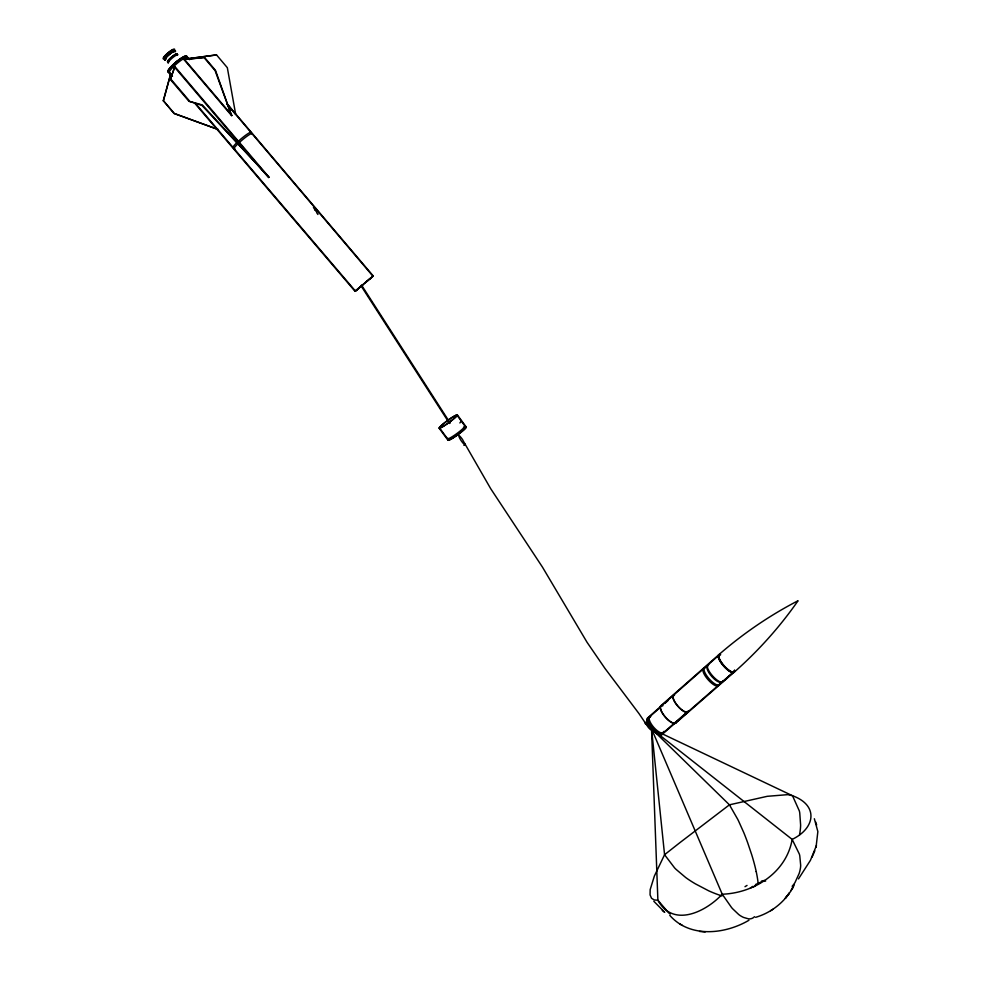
<?xml version="1.0" encoding="UTF-8"?>
<svg xmlns="http://www.w3.org/2000/svg" width="981" height="981" viewBox="0 0 981 981"><rect width="100%" height="100%" fill="white"/><g stroke="black" fill="none" stroke-linecap="round" stroke-linejoin="round"><path stroke-width="1.47" d="M465.325 444.43L464.271 445.362M464.185 445.3L465.264 444.344M798.485 878.915L810.429 860.325L816.462 845.475M816.033 847.388L817.86 831.581L814.353 818.743M216.531 54.911L188.377 58.664L216.531 54.911L227.334 67.689L235.673 114.372L226.844 103.778M163.214 100.835L170.706 73.894L163.435 100.773L174.287 113.453L218.076 129.48L174.066 113.514L163.435 100.773M170.338 79.473L174.863 66.585L269.039 177.254L201.878 105.359L188.867 101.202L170.338 79.473L174.863 66.585M814.831 850.785L812.06 857.149M794.377 884.666C786.737 900.423 772.439 912.453 755.615 917.321M793.347 886.542L790.882 890.723M791.851 889.093L793.224 886.775M194.569 103.017L355.061 291.332L356.716 289.861M194.937 102.747L355.404 291.038L356.275 290.253M227.151 103.876L373.234 275.955L371.995 277.071M652.598 729.349L650.562 729.717L648.515 727.669L638.999 713.616L604.921 668.355L587.043 642.285L542.493 567.177L490.684 488.661L463.584 441.536A25.813 24.341 32.4 0 1 462.566 439.549C455.159 429.286 460.457 442.088 464.945 444.749M188.867 101.202L202.307 104.942L269.039 177.254M734.303 672.095C758.276 650.918 779.797 626.994 798.068 600.728C769.631 615.443 743.071 633.616 718.926 654.609M372.351 276.752L372.964 276.213L226.807 103.925M463.547 427.655L464.258 426.747M660.581 706.013L718.423 655.087M647.607 717.969L719.306 654.891M647.889 718.325L660.238 707.46M664.726 703.512L668.098 700.544M371.554 277.464L372.302 276.801M356.41 290.118L357.231 289.42M371.026 277.917L371.848 277.218M661.574 734.328L687.546 711.666M675.725 722.543L733.862 671.813L722.396 681.869M661.856 734.683L687.84 712.022M676.032 722.85L734.18 672.132M356.949 289.653L357.807 288.904M370.45 278.42L371.309 277.684M459.881 422.934L460.69 421.928M357.55 289.125L358.445 288.353M369.812 278.972L370.695 278.212M358.224 288.549L359.132 287.764M358.923 287.936L359.843 287.163M369.126 279.56L370.033 278.788M359.671 287.298L360.579 286.526M367.691 280.787L369.322 279.389M360.432 286.648L361.315 285.9M366.968 281.412L367.838 280.676M361.204 285.986L365.521 282.332M367.078 281.314L361.915 285.692M365.459 282.381L366.428 281.559M366.342 281.633L367.335 280.799M361.02 286.44L362.872 284.882M175.501 62.588L177.303 61.092M367.213 280.909L368.206 280.063M360.162 287.163L361.143 286.342M368.047 280.21L369.028 279.377M359.34 287.85L360.321 287.028M368.844 279.536L369.8 278.727M358.58 288.488L359.524 287.691M369.579 278.923L370.499 278.15M357.881 289.076L358.788 288.304M370.254 278.359L371.125 277.635M357.256 289.591L358.126 288.868M357.513 289.37L355.416 291.063M370.855 277.868L371.664 277.182M356.986 289.8L355.061 291.357M371.382 277.427L372.903 276.213M371.824 277.071L373.185 275.968M750.158 888.296L752.758 886.395M231.614 115.648L215.501 70.374L204.453 57.339L183.95 59.534L231.614 115.648L215.097 70.62L204.048 57.585L183.95 59.534M755.48 884.555L761.048 882.066M770.6 910.724L772.954 909.277M748.92 920.276C724.922 934.378 689.692 938.216 669.765 915.334M458.593 433.786L456.631 435.429M764.052 881.343L765.658 881.036M705.192 931.95L699.563 931.447M661.194 733.322L792.501 795.726C818.914 805.327 815.321 828.307 792.158 839.393C786.48 872.489 754.193 893.09 722.237 894.218C705.964 911.705 673.162 928.185 657.883 900.215L651.519 728.724L722.237 894.218L731.519 907.474A25.028 6.953 65.9 0 0 732.672 908.786L738.57 914.39A47.628 13.133 65.7 0 0 740.373 915.714L741.599 916.438A106.181 29.185 65.1 0 0 743.561 917.419L748.368 918.829A86.573 23.789 65.3 0 0 754.107 917.063A84.44 23.201 65.3 0 0 754.499 916.695M650.832 726.676L647.264 724.714L645.841 722.838M680.054 924.028L682.396 925.414M653.837 901.294L664.75 912.293M662.261 910.466L664.309 912.023M652.721 729.668L792.158 839.393L799.331 854.046A24.635 14.911 37.2 0 1 799.785 855.886L800.68 865.316A47.039 28.339 37.7 0 1 800.422 868.234L800.042 870.208A105.568 63.593 39.1 0 1 799.184 873.397L794.99 882.544A85.396 51.392 38.6 0 1 792.145 886.297M316.041 209.652L316.924 210.682M652.598 729.79L729.435 804.825L737.675 819.221A23.139 6.094 65.1 0 1 738.668 821.244L743.659 832.329A45.261 12.054 65.2 0 1 745.168 836.057L746.173 838.681A106.61 29.393 65.2 0 1 747.792 843.071L751.691 854.672A85.555 23.311 65.2 0 1 756.204 871.582M168.192 71.368L172.46 76.26M167.825 71.638L171.785 76.285M170.78 79.056L189.308 100.785M186.684 56.199L189.64 59.682M186.316 56.457L188.291 58.786M184.354 59.289L232.006 115.39M174.434 67.002L268.598 177.647M316.164 209.076L315.036 207.665L315.306 208.266M439.488 427.875L448.342 439.905M439.12 428.145L447.961 440.187M457.379 414.938A11.281 1.239 -36.1 0 1 443.976 425.95A11.281 1.239 -36.1 0 1 443.387 423.731A11.281 1.239 -36.1 0 1 457.379 414.938L466.196 426.968M456.999 415.208A10.816 1.189 -36.1 0 1 444.16 425.766A10.816 1.189 -36.1 0 1 443.584 423.645A10.816 1.189 -36.1 0 1 456.999 415.208L465.816 427.25M450.144 422.995L361.56 285.152M449.531 423.485L360.873 285.557M815.64 821.931L816.646 824.972M651.519 728.724L664.566 854.709L674.634 867.94A23.188 13.526 39.3 0 0 676.24 869.522L685.572 877.419A45.212 26.597 39.1 0 0 688.895 879.773L691.298 881.343A105.899 63.924 39 0 0 695.406 883.856L708.711 890.822A84.599 50.607 38.9 0 0 721.967 895.911M448.783 438.838A11.269 1.337 -36.2 0 0 457.624 434.841A11.269 1.337 -36.2 0 0 464.859 427.164A10.803 1.275 -36.2 0 1 457.563 434.828A10.803 1.275 -36.2 0 1 448.82 438.973M464.614 427.14A10.57 1.251 -36.2 0 1 457.747 434.252A10.57 1.251 -36.2 0 1 448.587 438.887M464.565 426.134A10.57 1.239 -36.2 0 1 456.606 433.725A10.57 1.239 -36.2 0 1 447.79 438.262M165.801 59.449A5.96 1.116 -40.1 0 1 165.777 59.326M165.985 58.713A5.96 1.116 -40.1 0 1 166.145 58.443M173.061 52.349A5.96 1.116 -40.1 0 1 174.287 51.785M234.851 148.658A11.662 1.41 -40.2 0 1 241.351 140.712A11.662 1.41 -40.2 0 1 251.921 133.931M233.515 147.542A11.662 1.422 -40.2 0 1 241.154 138.775A11.662 1.422 -40.2 0 1 250.793 132.987M169.284 71.797A12.226 2.22 -40.1 0 1 175.587 62.392A12.226 2.22 -40.1 0 1 186.488 57.156M169.186 71.601A11.76 2.134 -40.1 0 1 176.053 62.11A11.76 2.134 -40.1 0 1 186.132 57.413M170.228 72.839A11.76 2.121 -40.2 0 1 176.654 63.753A11.76 2.121 -40.2 0 1 187.334 58.247M173.944 67.873A6.499 1.177 -40.2 0 1 174.532 67.162M171.969 67.37A7.443 1.349 -40.1 0 1 176.139 63.042M178.444 61.202A7.443 1.349 -40.1 0 1 180.112 60.074M164.293 58.688A7.443 1.41 -40.1 0 1 164.575 56.113A7.443 1.41 -40.1 0 1 171.969 49.945A7.443 1.41 -40.1 0 1 174.103 50.522M168.242 63.176A6.475 1.202 -40.1 0 1 171.822 58.382A6.475 1.202 -40.1 0 1 177.941 54.715M178.787 61.19A6.462 1.177 -40.1 0 1 179.278 60.859M168.45 62.428A5.96 1.104 -40.1 0 1 169.014 61.411M176.077 55.427A5.96 1.104 -40.1 0 1 177.316 54.985M168.352 62.232A6.34 1.177 -40.1 0 1 171.356 57.536A6.34 1.177 -40.1 0 1 177.365 54.409M164.379 58.222A6.475 1.226 -40.1 0 1 167.628 53.379A6.475 1.226 -40.1 0 1 173.833 50.006M167.788 61.852A5.96 1.104 -40.1 0 1 168.634 60.344M176.053 54.409A5.96 1.104 -40.1 0 1 176.678 54.249M165.237 60.135A7.088 1.337 -40.1 0 1 169.443 54.286A7.088 1.337 -40.1 0 1 175.427 51.65M165.372 59.694A7.088 1.337 -40.1 0 1 168.781 54.286A7.088 1.337 -40.1 0 1 175.158 51.331M165.311 59.743A6.475 1.214 -40.1 0 1 169.37 54.507A6.475 1.214 -40.1 0 1 175.109 51.503M165.384 59.412A6.475 1.214 -40.1 0 1 168.634 54.568A6.475 1.214 -40.1 0 1 174.839 51.184M167.395 61.607A6.34 1.177 -40.1 0 1 173.036 55.77A6.34 1.177 -40.1 0 1 177.083 54.384M176.028 54.311A5.432 1.018 -40.1 0 1 176.175 54.298M319.414 213.392A20.638 3.335 53 0 1 319.193 213.085M316.851 212.987A16.505 6.683 48.8 0 1 317.93 214.483M314.791 209.64A15.684 5.175 48.8 0 1 316.838 212.374M315.232 210.142A18.565 4.5 51.8 0 1 313.454 207.445M734.364 670.354A11.637 3.605 48.7 0 1 723.819 666.295A11.637 3.605 48.7 0 1 720.312 654.658M734.033 671.433A11.196 3.47 48.7 0 1 723.659 665.903A11.196 3.47 48.7 0 1 719.576 654.928M676.375 721.525A11.465 4.047 49.2 0 1 665.143 717.001A11.465 4.047 49.2 0 1 662.604 705.437M676.032 721.722A11.024 3.887 49.2 0 1 664.946 716.522A11.024 3.887 49.2 0 1 662.825 705.78M734.708 670.33A11.637 3.605 48.7 0 1 724.137 666.025A11.637 3.605 48.7 0 1 720.397 654.352M734.413 670.44A11.183 3.47 48.7 0 1 723.966 665.621A11.183 3.47 48.7 0 1 720.643 654.695M722.899 680.998A11.147 3.556 48.8 0 1 712.414 675.713A11.147 3.556 48.8 0 1 708.699 664.701M719.956 682.261A10.239 3.262 48.8 0 1 710.465 674.903A10.239 3.262 48.8 0 1 707.718 666.369M662.482 733.114A10.987 3.985 49.3 0 1 651.985 729.275A10.987 3.985 49.3 0 1 648.772 717.614M662.126 733.273A10.533 3.826 49.3 0 1 651.789 728.797A10.533 3.826 49.3 0 1 649.017 717.969M688.368 710.955A11.061 3.801 49.1 0 1 677.699 706.099A11.061 3.801 49.1 0 1 674.548 694.928M687.804 711.372A10.607 3.642 49.1 0 1 677.54 705.67A10.607 3.642 49.1 0 1 674.352 695.321M662.898 732.28A10.533 3.814 49.3 0 1 652.561 728.184A10.533 3.814 49.3 0 1 650.06 717.344M719.453 684.125A11.122 3.568 48.9 0 1 708.687 678.288A11.122 3.568 48.9 0 1 705.56 667.681M718.411 685.032A11.122 3.581 48.9 0 1 708.368 680.054A11.122 3.581 48.9 0 1 703.696 668.711M663.978 731.336A10.533 3.814 49.3 0 1 653.898 727.51A10.533 3.814 49.3 0 1 650.795 716.375M756.216 871.594A83.262 22.649 65.2 0 1 758.092 882.925M744.996 886.701A26.168 9.602 -29 0 1 747.032 885.426M753.028 887.241A27.051 7.59 -37 0 1 755.48 885.549M799.552 834.892A104.526 94.115 -67.1 0 0 800.005 832.023L800.373 829.141A45.114 40.282 -68.6 0 0 800.619 825.082L799.76 813.041A23.274 20.736 -69.5 0 0 799.319 810.882L792.501 795.726L787.768 794.647L767.252 796.314L729.435 804.825L679.882 842.654L664.566 854.709L654.364 876.07L650.17 889.62L650.072 894.88L651.543 898.265L654.253 899.969L657.883 900.215L668.625 912.821A23.838 21.337 -64 0 0 670.354 914.034M761.403 881.134A27.014 11.061 -23.6 0 1 764.591 880.435M646.258 723.365L645.449 723.831A3.25 2.207 -35.9 0 1 645.155 722.654L646.013 722.261A3.237 2.207 -36 0 1 646.258 723.365M788.417 894.292L786.897 896.34L789.411 892.943L788.417 894.292M786.161 897.235L785.303 898.326L787.841 895.113L786.161 897.235"/></g></svg>
